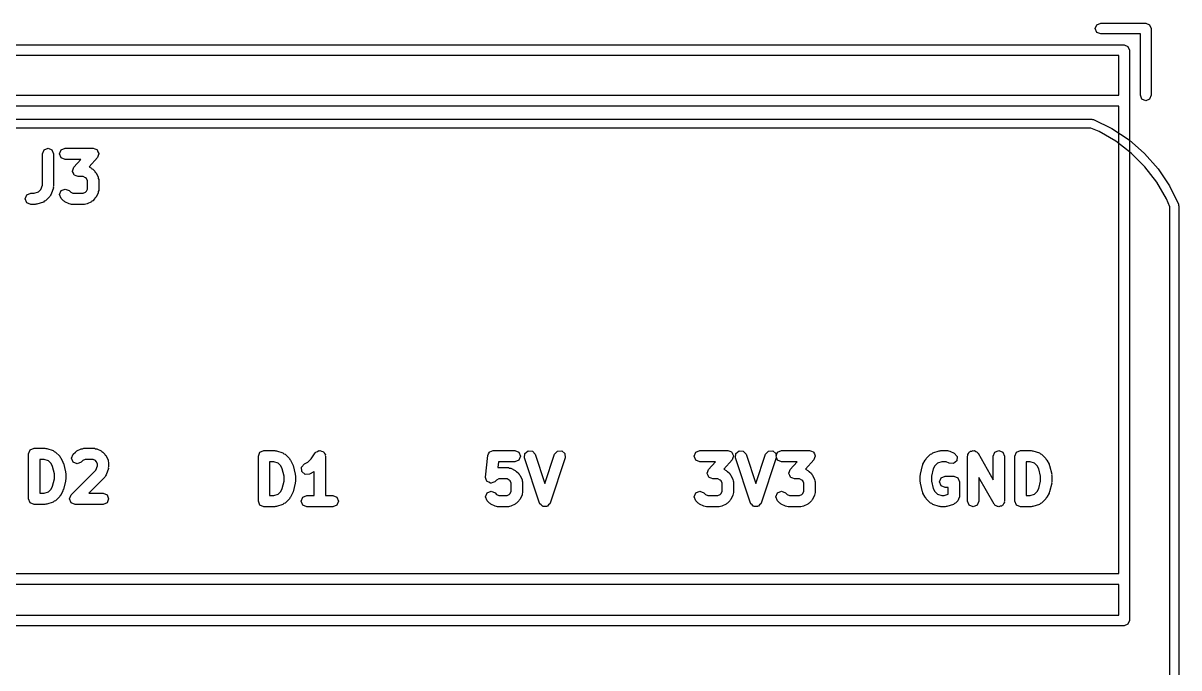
# Model space of a CAD drawing. Extents: x 48.3 to 73, y -75.1 to -38.3.
# Drawn here: x 60.15 to 72.95, y -45.44 to -38.29 of the extents above; entities that cross this region are included whole.
import ezdxf

# ---------------------------------------------------------------- set-up
doc = ezdxf.new("R2010")
doc.units = 0
doc.layers.add('BLACK', color=7, linetype='CONTINUOUS')

msp = doc.modelspace()

# ---------------------------------------------------------------- linework, layer by layer
at = {"layer": 'BLACK', "linetype": 'CONTINUOUS'}
for p, q in [((72.0264, -38.3534), (72.044, -38.311)), ((72.044, -38.3958), (72.0264, -38.3534)), ((72.044, -38.311), (72.0864, -38.2934)), ((72.0864, -38.4134), (72.044, -38.3958)), ((72.0864, -38.2934), (72.5864, -38.2934)), ((72.5864, -38.2934), (72.6288, -38.311)), ((72.6288, -38.311), (72.6464, -38.3534)), ((72.6464, -38.3534), (72.6464, -39.0934)), ((48.9054, -38.5334), (72.3464, -38.5334)), ((72.5264, -38.4134), (72.0864, -38.4134)), ((72.3464, -38.5334), (72.3888, -38.551)), ((72.5264, -39.0934), (72.5264, -38.4134)), ((72.2864, -38.6534), (48.9654, -38.6534)), ((72.2864, -39.0934), (72.2864, -38.6534)), ((72.3888, -38.551), (72.4064, -38.5934)), ((72.4064, -38.5934), (72.4064, -44.9134)), ((48.9654, -39.0934), (72.2864, -39.0934)), ((72.544, -39.1358), (72.5264, -39.0934)), ((72.5864, -39.1534), (72.544, -39.1358)), ((72.6288, -39.1358), (72.5864, -39.1534)), ((72.6464, -39.0934), (72.6288, -39.1358)), ((72.2864, -39.2134), (48.9654, -39.2134)), ((72.2864, -44.3934), (72.2864, -39.2134)), ((49.2741, -39.3586), (71.9887, -39.3586)), ((71.9887, -39.3586), (71.9956, -39.3614)), ((71.9956, -39.3614), (72.0078, -39.3624)), ((72.0078, -39.3624), (72.2117, -39.4625)), ((71.9788, -39.4586), (49.2841, -39.4586)), ((72.0688, -39.4957), (71.9788, -39.4586)), ((72.2548, -39.6027), (72.0688, -39.4957)), ((72.2117, -39.4625), (72.4007, -39.5884)), ((60.3806, -39.698), (60.4248, -39.6797)), ((60.4248, -39.6797), (60.4689, -39.698)), ((60.571, -39.698), (60.6152, -39.6797)), ((60.6152, -39.6797), (60.9248, -39.6797)), ((60.9248, -39.6797), (60.9451, -39.6881)), ((60.9451, -39.6881), (60.9659, -39.6952)), ((72.4252, -39.733), (72.2548, -39.6027)), ((72.4007, -39.5884), (72.5717, -39.738)), ((60.3623, -39.7422), (60.3806, -39.698)), ((60.3623, -40.0892), (60.3623, -39.7422)), ((60.4689, -39.698), (60.4873, -39.7422)), ((60.4873, -39.7422), (60.4873, -40.0993)), ((60.5527, -39.7422), (60.571, -39.698)), ((60.571, -39.7864), (60.5527, -39.7422)), ((60.6152, -39.8047), (60.571, -39.7864)), ((60.787, -39.8047), (60.6152, -39.8047)), ((60.7111, -39.8915), (60.787, -39.8047)), ((60.9718, -39.7833), (60.8801, -39.8881)), ((60.9659, -39.6952), (60.9669, -39.6971)), ((60.9669, -39.6971), (60.9689, -39.698)), ((60.9689, -39.698), (60.9774, -39.7183)), ((60.9788, -39.7625), (60.9718, -39.7833)), ((60.9774, -39.7183), (60.9871, -39.738)), ((60.9873, -39.7422), (60.9788, -39.7625)), ((60.9871, -39.738), (60.9864, -39.7401)), ((60.9864, -39.7401), (60.9873, -39.7422)), ((72.5771, -39.8845), (72.4252, -39.733)), ((72.5717, -39.738), (72.7218, -39.9085)), ((60.6956, -39.9327), (60.704, -39.9123)), ((60.6964, -39.9347), (60.6956, -39.9327)), ((60.6957, -39.9368), (60.6964, -39.9347)), ((60.7055, -39.9565), (60.6957, -39.9368)), ((60.704, -39.9123), (60.7111, -39.8915)), ((60.8801, -39.8881), (60.9051, -39.9006)), ((60.9051, -39.9006), (60.9118, -39.9083)), ((60.9118, -39.9083), (60.9213, -39.9123)), ((60.9213, -39.9123), (60.9451, -39.9361)), ((60.9451, -39.9361), (60.9491, -39.9456)), ((60.9491, -39.9456), (60.9568, -39.9523)), ((72.7079, -40.0545), (72.5771, -39.8845)), ((72.7218, -39.9085), (72.8482, -40.0972)), ((60.7139, -39.9769), (60.7055, -39.9565)), ((60.7159, -39.9777), (60.7139, -39.9769)), ((60.7169, -39.9797), (60.7159, -39.9777)), ((60.7378, -39.9868), (60.7169, -39.9797)), ((60.7581, -39.9952), (60.7378, -39.9868)), ((60.8148, -39.9952), (60.7581, -39.9952)), ((60.8401, -40.0078), (60.8148, -39.9952)), ((60.8496, -40.0173), (60.8401, -40.0078)), ((60.8623, -40.0427), (60.8496, -40.0173)), ((60.8623, -40.1322), (60.8623, -40.0427)), ((60.9568, -39.9523), (60.9807, -40)), ((60.9807, -40), (60.9817, -40.0145)), ((60.9817, -40.0145), (60.9873, -40.0279)), ((60.9873, -40.0279), (60.9873, -40.147)), ((72.8155, -40.2402), (72.7079, -40.0545)), ((60.1718, -40.2422), (60.1901, -40.198)), ((60.1901, -40.198), (60.2343, -40.1797)), ((60.2343, -40.1797), (60.2718, -40.1797)), ((60.2718, -40.1797), (60.3196, -40.1638)), ((60.3196, -40.1638), (60.3463, -40.137)), ((60.3463, -40.137), (60.3623, -40.0892)), ((60.4507, -40.2015), (60.4451, -40.215)), ((60.4602, -40.1905), (60.4507, -40.2015)), ((60.484, -40.1191), (60.4602, -40.1905)), ((60.4873, -40.0993), (60.4833, -40.1088)), ((60.4833, -40.1088), (60.484, -40.1191)), ((60.5527, -40.1946), (60.571, -40.1504)), ((60.571, -40.2388), (60.5527, -40.1946)), ((60.571, -40.1504), (60.6152, -40.1321)), ((60.6152, -40.1321), (60.6594, -40.1504)), ((60.6594, -40.1504), (60.6761, -40.167)), ((60.6761, -40.167), (60.7014, -40.1797)), ((60.7014, -40.1797), (60.8148, -40.1797)), ((60.8148, -40.1797), (60.8401, -40.167)), ((60.8401, -40.167), (60.8496, -40.1576)), ((60.8496, -40.1576), (60.8623, -40.1322)), ((60.9807, -40.1749), (60.9568, -40.2225)), ((60.9817, -40.1604), (60.9807, -40.1749)), ((60.9873, -40.147), (60.9817, -40.1604)), ((72.8482, -40.0972), (72.949, -40.3008)), ((60.1901, -40.2864), (60.1718, -40.2422)), ((60.2343, -40.3047), (60.1901, -40.2864)), ((60.2819, -40.3047), (60.2343, -40.3047)), ((60.2914, -40.3008), (60.2819, -40.3047)), ((60.3017, -40.3015), (60.2914, -40.3008)), ((60.3731, -40.2777), (60.3017, -40.3015)), ((60.3841, -40.2681), (60.3731, -40.2777)), ((60.3975, -40.2626), (60.3841, -40.2681)), ((60.4451, -40.215), (60.3975, -40.2626)), ((60.5948, -40.2626), (60.571, -40.2388)), ((60.6043, -40.2665), (60.5948, -40.2626)), ((60.6111, -40.2743), (60.6043, -40.2665)), ((60.6587, -40.2981), (60.6111, -40.2743)), ((60.6732, -40.2991), (60.6587, -40.2981)), ((60.6867, -40.3047), (60.6732, -40.2991)), ((60.8295, -40.3047), (60.6867, -40.3047)), ((60.843, -40.2991), (60.8295, -40.3047)), ((60.8575, -40.2981), (60.843, -40.2991)), ((60.9051, -40.2743), (60.8575, -40.2981)), ((60.9118, -40.2665), (60.9051, -40.2743)), ((60.9213, -40.2626), (60.9118, -40.2665)), ((60.9451, -40.2388), (60.9213, -40.2626)), ((60.9491, -40.2293), (60.9451, -40.2388)), ((60.9568, -40.2225), (60.9491, -40.2293)), ((72.8528, -40.3299), (72.8155, -40.2402)), ((72.8528, -73.0668), (72.8528, -40.3299)), ((72.949, -40.3008), (72.949, -40.3008)), ((72.949, -40.3008), (72.95, -40.3131)), ((72.95, -40.3131), (72.9528, -40.32)), ((72.9528, -40.32), (72.9528, -73.0768)), ((60.2282, -43.023), (60.2724, -43.0047)), ((60.2724, -43.0047), (60.3914, -43.0047)), ((60.3914, -43.0047), (60.4009, -43.0086)), ((60.4009, -43.0086), (60.4112, -43.0079)), ((60.4112, -43.0079), (60.4826, -43.0317)), ((60.7444, -43.0351), (60.792, -43.0113)), ((60.792, -43.0113), (60.8066, -43.0103)), ((60.8066, -43.0103), (60.82, -43.0047)), ((60.82, -43.0047), (60.939, -43.0047)), ((60.939, -43.0047), (60.9525, -43.0103)), ((60.9525, -43.0103), (60.967, -43.0113)), ((60.967, -43.0113), (61.0146, -43.0351)), ((60.2099, -43.0672), (60.2282, -43.023)), ((60.2099, -43.5672), (60.2099, -43.0672)), ((60.3813, -43.1297), (60.3349, -43.1297)), ((60.3349, -43.1297), (60.3349, -43.5047)), ((60.4291, -43.1456), (60.3813, -43.1297)), ((60.4591, -43.1756), (60.4291, -43.1456)), ((60.4826, -43.0317), (60.4936, -43.0412)), ((60.4936, -43.0412), (60.507, -43.0468)), ((60.507, -43.0468), (60.5547, -43.0944)), ((60.5547, -43.0944), (60.5586, -43.1039)), ((60.5586, -43.1039), (60.5664, -43.1107)), ((60.5664, -43.1107), (60.5902, -43.1583)), ((60.6861, -43.1148), (60.7044, -43.0706)), ((60.7044, -43.159), (60.6861, -43.1148)), ((60.7044, -43.0706), (60.7282, -43.0468)), ((60.7282, -43.0468), (60.7377, -43.0429)), ((60.7377, -43.0429), (60.7444, -43.0351)), ((60.8094, -43.1424), (60.7928, -43.159)), ((60.8347, -43.1297), (60.8094, -43.1424)), ((60.9243, -43.1297), (60.8347, -43.1297)), ((60.9496, -43.1424), (60.9243, -43.1297)), ((60.9591, -43.1518), (60.9496, -43.1424)), ((61.0146, -43.0351), (61.0213, -43.0429)), ((61.0213, -43.0429), (61.0309, -43.0468)), ((61.0309, -43.0468), (61.0547, -43.0706)), ((61.0547, -43.0706), (61.0586, -43.0801)), ((61.0586, -43.0801), (61.0664, -43.0869)), ((61.0664, -43.0869), (61.0902, -43.1345)), ((61.0902, -43.1345), (61.0912, -43.149)), ((62.7549, -43.0922), (62.7732, -43.048)), ((62.7549, -43.5922), (62.7549, -43.0922)), ((62.7732, -43.048), (62.8174, -43.0297)), ((62.8174, -43.0297), (62.9364, -43.0297)), ((62.9364, -43.0297), (62.9459, -43.0336)), ((62.9459, -43.0336), (62.9562, -43.0329)), ((62.9562, -43.0329), (63.0276, -43.0567)), ((63.0276, -43.0567), (63.0386, -43.0662)), ((63.0386, -43.0662), (63.052, -43.0718)), ((63.052, -43.0718), (63.0997, -43.1194)), ((63.0997, -43.1194), (63.1036, -43.1289)), ((63.1036, -43.1289), (63.1114, -43.1357)), ((63.1114, -43.1357), (63.1352, -43.1833)), ((63.3042, -43.1599), (63.3402, -43.1238)), ((63.3402, -43.1238), (63.3844, -43.0575)), ((63.3844, -43.0575), (63.3898, -43.0539)), ((63.3898, -43.0539), (63.3922, -43.048)), ((63.3922, -43.048), (63.409, -43.041)), ((63.409, -43.041), (63.4242, -43.0309)), ((63.4242, -43.0309), (63.4305, -43.0322)), ((63.4305, -43.0322), (63.4364, -43.0297)), ((63.4364, -43.0297), (63.4532, -43.0367)), ((63.4532, -43.0367), (63.4711, -43.0402)), ((63.4711, -43.0402), (63.4747, -43.0455)), ((63.4747, -43.0455), (63.4806, -43.048)), ((63.4806, -43.048), (63.4876, -43.0648)), ((63.4876, -43.0648), (63.4977, -43.0799)), ((63.4977, -43.0799), (63.4965, -43.0862)), ((63.4965, -43.0862), (63.4989, -43.0922)), ((63.4989, -43.0922), (63.4989, -43.5297)), ((65.2721, -43.3241), (65.2959, -43.086)), ((65.2959, -43.086), (65.3058, -43.0674)), ((65.3058, -43.0674), (65.3139, -43.048)), ((65.3139, -43.048), (65.3169, -43.0467)), ((65.3169, -43.0467), (65.3185, -43.0438)), ((65.3185, -43.0438), (65.3386, -43.0377)), ((65.3386, -43.0377), (65.3581, -43.0297)), ((65.3581, -43.0297), (65.5962, -43.0297)), ((65.5962, -43.0297), (65.6404, -43.048)), ((65.6404, -43.1364), (65.5962, -43.1547)), ((65.6404, -43.048), (65.6587, -43.0922)), ((65.6587, -43.0922), (65.6404, -43.1364)), ((65.7036, -43.112), (65.7069, -43.0642)), ((65.8702, -43.612), (65.7036, -43.112)), ((65.7069, -43.0642), (65.7431, -43.0329)), ((65.7431, -43.0329), (65.7908, -43.0363)), ((65.7908, -43.0363), (65.8221, -43.0724)), ((65.8221, -43.0724), (65.9295, -43.3945)), ((65.9295, -43.3945), (66.0369, -43.0724)), ((66.1555, -43.112), (65.9888, -43.612)), ((66.0369, -43.0724), (66.0682, -43.0363)), ((66.0682, -43.0363), (66.1159, -43.0329)), ((66.1159, -43.0329), (66.1521, -43.0642)), ((66.1521, -43.0642), (66.1555, -43.112)), ((67.5849, -43.0922), (67.6032, -43.048)), ((67.6032, -43.1364), (67.5849, -43.0922)), ((67.6032, -43.048), (67.6474, -43.0297)), ((67.6474, -43.1547), (67.6032, -43.1364)), ((67.6474, -43.0297), (67.9569, -43.0297)), ((68.0039, -43.1333), (67.9123, -43.2381)), ((67.9569, -43.0297), (67.9772, -43.0381)), ((67.9772, -43.0381), (67.9981, -43.0452)), ((67.9981, -43.0452), (67.999, -43.0471)), ((67.999, -43.0471), (68.0011, -43.048)), ((68.0011, -43.048), (68.0095, -43.0683)), ((68.011, -43.1125), (68.0039, -43.1333)), ((68.0095, -43.0683), (68.0193, -43.088)), ((68.0194, -43.0922), (68.011, -43.1125)), ((68.0193, -43.088), (68.0185, -43.0901)), ((68.0185, -43.0901), (68.0194, -43.0922)), ((68.0405, -43.112), (68.0439, -43.0642)), ((68.2071, -43.612), (68.0405, -43.112)), ((68.0439, -43.0642), (68.08, -43.0329)), ((68.08, -43.0329), (68.1277, -43.0363)), ((68.1277, -43.0363), (68.159, -43.0724)), ((68.159, -43.0724), (68.2664, -43.3945)), ((68.2664, -43.3945), (68.3738, -43.0724)), ((68.4924, -43.112), (68.3257, -43.612)), ((68.3738, -43.0724), (68.4051, -43.0363)), ((68.4051, -43.0363), (68.4529, -43.0329)), ((68.4529, -43.0329), (68.489, -43.0642)), ((68.489, -43.0642), (68.4908, -43.0894)), ((68.4908, -43.0894), (68.5079, -43.048)), ((68.5079, -43.1364), (68.4913, -43.0961)), ((68.4913, -43.0961), (68.4924, -43.112)), ((68.5079, -43.048), (68.5521, -43.0297)), ((68.5521, -43.1547), (68.5079, -43.1364)), ((68.5521, -43.0297), (68.8617, -43.0297)), ((68.9087, -43.1333), (68.817, -43.2381)), ((68.8617, -43.0297), (68.882, -43.0381)), ((68.882, -43.0381), (68.9028, -43.0452)), ((68.9028, -43.0452), (68.9038, -43.0471)), ((68.9038, -43.0471), (68.9059, -43.048)), ((68.9059, -43.048), (68.9143, -43.0683)), ((68.9157, -43.1125), (68.9087, -43.1333)), ((68.9143, -43.0683), (68.924, -43.088)), ((68.9242, -43.0922), (68.9157, -43.1125)), ((68.924, -43.088), (68.9233, -43.0901)), ((68.9233, -43.0901), (68.9242, -43.0922)), ((70.1177, -43.1833), (70.1415, -43.1357)), ((70.1415, -43.1357), (70.1492, -43.1289)), ((70.1492, -43.1289), (70.1532, -43.1194)), ((70.1532, -43.1194), (70.2008, -43.0718)), ((70.2008, -43.0718), (70.2142, -43.0662)), ((70.2142, -43.0662), (70.2252, -43.0567)), ((70.2252, -43.0567), (70.2967, -43.0329)), ((70.2967, -43.0329), (70.3069, -43.0336)), ((70.3069, -43.0336), (70.3164, -43.0297)), ((70.3164, -43.0297), (70.3878, -43.0297)), ((70.3878, -43.0297), (70.4013, -43.0353)), ((70.4013, -43.0353), (70.4158, -43.0363)), ((70.4158, -43.0363), (70.4634, -43.0601)), ((70.4914, -43.144), (70.4552, -43.1753)), ((70.4634, -43.0601), (70.4948, -43.0962)), ((70.4948, -43.0962), (70.4914, -43.144)), ((70.6111, -43.0922), (70.6143, -43.0843)), ((70.6111, -43.5922), (70.6111, -43.0922)), ((70.6133, -43.0757), (70.6232, -43.063)), ((70.6143, -43.0843), (70.6133, -43.0757)), ((70.6232, -43.063), (70.6294, -43.048)), ((70.6294, -43.048), (70.6373, -43.0447)), ((70.6373, -43.0447), (70.6426, -43.0379)), ((70.6426, -43.0379), (70.6586, -43.0359)), ((70.6586, -43.0359), (70.6736, -43.0297)), ((70.6736, -43.0297), (70.6815, -43.033)), ((70.6815, -43.033), (70.69, -43.0319)), ((70.69, -43.0319), (70.7028, -43.0418)), ((70.7028, -43.0418), (70.7178, -43.048)), ((70.7178, -43.048), (70.721, -43.0559)), ((70.721, -43.0559), (70.7278, -43.0612)), ((70.7278, -43.0612), (70.8968, -43.3568)), ((70.8968, -43.0922), (70.9151, -43.048)), ((70.8968, -43.3568), (70.8968, -43.0922)), ((70.9151, -43.048), (70.9593, -43.0297)), ((70.9593, -43.0297), (71.0035, -43.048)), ((71.0035, -43.048), (71.0218, -43.0922)), ((71.0218, -43.0922), (71.0218, -43.5922)), ((71.1349, -43.0922), (71.1532, -43.048)), ((71.1349, -43.5922), (71.1349, -43.0922)), ((71.1532, -43.048), (71.1974, -43.0297)), ((71.1974, -43.0297), (71.3164, -43.0297)), ((71.3164, -43.0297), (71.3259, -43.0336)), ((71.3259, -43.0336), (71.3362, -43.0329)), ((71.3362, -43.0329), (71.4076, -43.0567)), ((71.4076, -43.0567), (71.4186, -43.0662)), ((71.4186, -43.0662), (71.432, -43.0718)), ((71.432, -43.0718), (71.4797, -43.1194)), ((71.4797, -43.1194), (71.4836, -43.1289)), ((71.4836, -43.1289), (71.4914, -43.1357)), ((71.4914, -43.1357), (71.5152, -43.1833)), ((60.4753, -43.2081), (60.4591, -43.1756)), ((60.4956, -43.2892), (60.4753, -43.2081)), ((60.5902, -43.1583), (60.5907, -43.1654)), ((60.5907, -43.1654), (60.5949, -43.1711)), ((60.5949, -43.1711), (60.6187, -43.2663)), ((60.6187, -43.2663), (60.6176, -43.2742)), ((60.6176, -43.2742), (60.6206, -43.2815)), ((60.6806, -43.523), (60.9558, -43.2477)), ((60.7486, -43.1773), (60.7044, -43.159)), ((60.7928, -43.159), (60.7486, -43.1773)), ((60.9558, -43.2477), (60.9718, -43.1999)), ((60.9718, -43.1772), (60.9591, -43.1518)), ((60.9718, -43.1999), (60.9718, -43.1772)), ((61.0936, -43.2298), (61.0698, -43.3012)), ((61.0912, -43.149), (61.0968, -43.1624)), ((61.0968, -43.21), (61.0928, -43.2196)), ((61.0928, -43.2196), (61.0936, -43.2298)), ((61.0968, -43.1624), (61.0968, -43.21)), ((62.9263, -43.1547), (62.8799, -43.1547)), ((62.8799, -43.1547), (62.8799, -43.5297)), ((62.9741, -43.1706), (62.9263, -43.1547)), ((63.0041, -43.2006), (62.9741, -43.1706)), ((63.0203, -43.2331), (63.0041, -43.2006)), ((63.0406, -43.3142), (63.0203, -43.2331)), ((63.1352, -43.1833), (63.1357, -43.1904)), ((63.1357, -43.1904), (63.1399, -43.1961)), ((63.1399, -43.1961), (63.1637, -43.2913)), ((63.2343, -43.2153), (63.2656, -43.1791)), ((63.2377, -43.263), (63.2343, -43.2153)), ((63.2738, -43.2943), (63.2377, -43.263)), ((63.2656, -43.1791), (63.3042, -43.1599)), ((63.3691, -43.2671), (63.3215, -43.291)), ((63.3739, -43.2616), (63.3691, -43.2671)), ((63.3739, -43.5297), (63.3739, -43.2616)), ((65.4146, -43.1547), (65.4081, -43.2202)), ((65.4081, -43.2202), (65.5248, -43.2202)), ((65.5962, -43.1547), (65.4146, -43.1547)), ((65.5248, -43.2202), (65.5382, -43.2257)), ((65.5382, -43.2257), (65.5527, -43.2268)), ((65.5527, -43.2268), (65.6003, -43.2506)), ((65.6003, -43.2506), (65.6071, -43.2583)), ((65.6071, -43.2583), (65.6166, -43.2623)), ((65.6166, -43.2623), (65.6404, -43.2861)), ((67.8192, -43.1547), (67.6474, -43.1547)), ((67.7277, -43.2827), (67.7361, -43.2623)), ((67.7361, -43.2623), (67.7432, -43.2415)), ((67.7432, -43.2415), (67.8192, -43.1547)), ((67.9123, -43.2381), (67.9372, -43.2506)), ((67.9372, -43.2506), (67.944, -43.2583)), ((67.944, -43.2583), (67.9535, -43.2623)), ((67.9535, -43.2623), (67.9773, -43.2861)), ((68.7239, -43.1547), (68.5521, -43.1547)), ((68.6325, -43.2827), (68.6409, -43.2623)), ((68.6409, -43.2623), (68.648, -43.2415)), ((68.648, -43.2415), (68.7239, -43.1547)), ((68.817, -43.2381), (68.842, -43.2506)), ((68.842, -43.2506), (68.8487, -43.2583)), ((68.8487, -43.2583), (68.8582, -43.2623)), ((68.8582, -43.2623), (68.882, -43.2861)), ((70.0891, -43.2913), (70.1129, -43.1961)), ((70.1129, -43.1961), (70.1172, -43.1904)), ((70.1172, -43.1904), (70.1177, -43.1833)), ((70.2325, -43.2331), (70.2123, -43.3142)), ((70.2487, -43.2006), (70.2325, -43.2331)), ((70.2788, -43.1706), (70.2487, -43.2006)), ((70.3266, -43.1547), (70.2788, -43.1706)), ((70.3731, -43.1547), (70.3266, -43.1547)), ((70.4075, -43.1719), (70.3731, -43.1547)), ((70.4552, -43.1753), (70.4075, -43.1719)), ((71.3063, -43.1547), (71.2599, -43.1547)), ((71.2599, -43.1547), (71.2599, -43.5297)), ((71.3541, -43.1706), (71.3063, -43.1547)), ((71.3841, -43.2006), (71.3541, -43.1706)), ((71.4003, -43.2331), (71.3841, -43.2006)), ((71.4206, -43.3142), (71.4003, -43.2331)), ((71.5152, -43.1833), (71.5157, -43.1904)), ((71.5157, -43.1904), (71.5199, -43.1961)), ((71.5199, -43.1961), (71.5437, -43.2913)), ((60.4753, -43.4263), (60.4956, -43.3452)), ((60.4956, -43.3452), (60.4956, -43.2892)), ((60.6187, -43.3681), (60.5949, -43.4633)), ((60.6206, -43.3529), (60.6176, -43.3602)), ((60.6176, -43.3602), (60.6187, -43.3681)), ((60.6206, -43.2815), (60.6206, -43.3529)), ((61.0547, -43.3257), (60.8756, -43.5047)), ((61.0602, -43.3122), (61.0547, -43.3257)), ((61.0698, -43.3012), (61.0602, -43.3122)), ((63.0203, -43.4513), (63.0406, -43.3702)), ((63.0406, -43.3702), (63.0406, -43.3142)), ((63.1637, -43.3931), (63.1399, -43.4883)), ((63.1637, -43.2913), (63.1626, -43.2992)), ((63.1626, -43.2992), (63.1656, -43.3065)), ((63.1656, -43.3779), (63.1626, -43.3852)), ((63.1626, -43.3852), (63.1637, -43.3931)), ((63.1656, -43.3065), (63.1656, -43.3779)), ((63.3215, -43.291), (63.2738, -43.2943)), ((65.2718, -43.3303), (65.273, -43.3272)), ((65.2798, -43.3497), (65.2718, -43.3303)), ((65.273, -43.3272), (65.2721, -43.3241)), ((65.2859, -43.3699), (65.2798, -43.3497)), ((65.2888, -43.3714), (65.2859, -43.3699)), ((65.2901, -43.3745), (65.2888, -43.3714)), ((65.3095, -43.3825), (65.2901, -43.3745)), ((65.3281, -43.3925), (65.3095, -43.3825)), ((65.3312, -43.3915), (65.3281, -43.3925)), ((65.3343, -43.3928), (65.3312, -43.3915)), ((65.3537, -43.3847), (65.3343, -43.3928)), ((65.3739, -43.3787), (65.3537, -43.3847)), ((65.3754, -43.3757), (65.3739, -43.3787)), ((65.3785, -43.3745), (65.3754, -43.3757)), ((65.3951, -43.3578), (65.3785, -43.3745)), ((65.4205, -43.3452), (65.3951, -43.3578)), ((65.51, -43.3452), (65.4205, -43.3452)), ((65.5354, -43.3578), (65.51, -43.3452)), ((65.5448, -43.3673), (65.5354, -43.3578)), ((65.5575, -43.3927), (65.5448, -43.3673)), ((65.5575, -43.4822), (65.5575, -43.3927)), ((65.6404, -43.2861), (65.6443, -43.2956)), ((65.6443, -43.2956), (65.6521, -43.3023)), ((65.6521, -43.3023), (65.6759, -43.35)), ((65.6759, -43.35), (65.6769, -43.3645)), ((65.6769, -43.3645), (65.6825, -43.3779)), ((65.6825, -43.3779), (65.6825, -43.497)), ((67.7286, -43.2847), (67.7277, -43.2827)), ((67.7279, -43.2868), (67.7286, -43.2847)), ((67.7376, -43.3065), (67.7279, -43.2868)), ((67.746, -43.3269), (67.7376, -43.3065)), ((67.7481, -43.3277), (67.746, -43.3269)), ((67.7491, -43.3297), (67.7481, -43.3277)), ((67.7699, -43.3368), (67.7491, -43.3297)), ((67.7902, -43.3452), (67.7699, -43.3368)), ((67.8469, -43.3452), (67.7902, -43.3452)), ((67.8723, -43.3578), (67.8469, -43.3452)), ((67.8817, -43.3673), (67.8723, -43.3578)), ((67.8944, -43.3927), (67.8817, -43.3673)), ((67.8944, -43.4822), (67.8944, -43.3927)), ((67.9773, -43.2861), (67.9812, -43.2956)), ((67.9812, -43.2956), (67.989, -43.3023)), ((67.989, -43.3023), (68.0128, -43.35)), ((68.0128, -43.35), (68.0138, -43.3645)), ((68.0138, -43.3645), (68.0194, -43.3779)), ((68.0194, -43.3779), (68.0194, -43.497)), ((68.6333, -43.2847), (68.6325, -43.2827)), ((68.6326, -43.2868), (68.6333, -43.2847)), ((68.6424, -43.3065), (68.6326, -43.2868)), ((68.6508, -43.3269), (68.6424, -43.3065)), ((68.6528, -43.3277), (68.6508, -43.3269)), ((68.6538, -43.3297), (68.6528, -43.3277)), ((68.6747, -43.3368), (68.6538, -43.3297)), ((68.695, -43.3452), (68.6747, -43.3368)), ((68.7517, -43.3452), (68.695, -43.3452)), ((68.777, -43.3578), (68.7517, -43.3452)), ((68.7865, -43.3673), (68.777, -43.3578)), ((68.7992, -43.3927), (68.7865, -43.3673)), ((68.7992, -43.4822), (68.7992, -43.3927)), ((68.882, -43.2861), (68.886, -43.2956)), ((68.886, -43.2956), (68.8937, -43.3023)), ((68.8937, -43.3023), (68.9176, -43.35)), ((68.9176, -43.35), (68.9186, -43.3645)), ((68.9186, -43.3645), (68.9242, -43.3779)), ((68.9242, -43.3779), (68.9242, -43.497)), ((70.0873, -43.3065), (70.0903, -43.2992)), ((70.0873, -43.3779), (70.0873, -43.3065)), ((70.0903, -43.3852), (70.0873, -43.3779)), ((70.0903, -43.2992), (70.0891, -43.2913)), ((70.0891, -43.3931), (70.0903, -43.3852)), ((70.1129, -43.4883), (70.0891, -43.3931)), ((70.2123, -43.3142), (70.2123, -43.3702)), ((70.2123, -43.3702), (70.2325, -43.4513)), ((70.3015, -43.3779), (70.3198, -43.3337)), ((70.3198, -43.4221), (70.3015, -43.3779)), ((70.3198, -43.3337), (70.364, -43.3154)), ((70.364, -43.3154), (70.4593, -43.3154)), ((70.4593, -43.3154), (70.5035, -43.3337)), ((70.5035, -43.3337), (70.5218, -43.3779)), ((70.5218, -43.3779), (70.5218, -43.5446)), ((70.905, -43.6232), (70.7361, -43.3275)), ((70.7361, -43.3275), (70.7361, -43.5922)), ((71.4003, -43.4513), (71.4206, -43.3702)), ((71.4206, -43.3702), (71.4206, -43.3142)), ((71.5437, -43.3931), (71.5199, -43.4883)), ((71.5437, -43.2913), (71.5426, -43.2992)), ((71.5426, -43.2992), (71.5456, -43.3065)), ((71.5456, -43.3779), (71.5426, -43.3852)), ((71.5426, -43.3852), (71.5437, -43.3931)), ((71.5456, -43.3065), (71.5456, -43.3779)), ((60.3349, -43.5047), (60.3813, -43.5047)), ((60.3813, -43.5047), (60.4291, -43.4888)), ((60.4291, -43.4888), (60.4591, -43.4587)), ((60.4591, -43.4587), (60.4753, -43.4263)), ((60.5586, -43.5305), (60.5547, -43.54)), ((60.5664, -43.5237), (60.5586, -43.5305)), ((60.5902, -43.4761), (60.5664, -43.5237)), ((60.5907, -43.469), (60.5902, -43.4761)), ((60.5949, -43.4633), (60.5907, -43.469)), ((60.6623, -43.5672), (60.6806, -43.523)), ((60.8756, -43.5047), (61.0343, -43.5047)), ((61.0343, -43.5047), (61.0785, -43.523)), ((61.0785, -43.523), (61.0968, -43.5672)), ((62.8799, -43.5297), (62.9263, -43.5297)), ((62.9263, -43.5297), (62.9741, -43.5138)), ((62.9741, -43.5138), (63.0041, -43.4837)), ((63.0041, -43.4837), (63.0203, -43.4513)), ((63.1352, -43.5011), (63.1114, -43.5487)), ((63.1357, -43.494), (63.1352, -43.5011)), ((63.1399, -43.4883), (63.1357, -43.494)), ((63.2494, -43.548), (63.2936, -43.5297)), ((63.2936, -43.5297), (63.3739, -43.5297)), ((63.4989, -43.5297), (63.5793, -43.5297)), ((63.5793, -43.5297), (63.6235, -43.548)), ((65.2718, -43.5446), (65.2901, -43.5004)), ((65.2901, -43.5004), (65.3343, -43.4821)), ((65.3343, -43.4821), (65.3785, -43.5004)), ((65.3785, -43.5004), (65.3951, -43.517)), ((65.3951, -43.517), (65.4205, -43.5297)), ((65.4205, -43.5297), (65.51, -43.5297)), ((65.51, -43.5297), (65.5354, -43.517)), ((65.5354, -43.517), (65.5448, -43.5076)), ((65.5448, -43.5076), (65.5575, -43.4822)), ((65.6759, -43.5249), (65.6521, -43.5725)), ((65.6769, -43.5104), (65.6759, -43.5249)), ((65.6825, -43.497), (65.6769, -43.5104)), ((67.5849, -43.5446), (67.6032, -43.5004)), ((67.6032, -43.5004), (67.6474, -43.4821)), ((67.6474, -43.4821), (67.6916, -43.5004)), ((67.6916, -43.5004), (67.7082, -43.517)), ((67.7082, -43.517), (67.7336, -43.5297)), ((67.7336, -43.5297), (67.8469, -43.5297)), ((67.8469, -43.5297), (67.8723, -43.517)), ((67.8723, -43.517), (67.8817, -43.5076)), ((67.8817, -43.5076), (67.8944, -43.4822)), ((68.0128, -43.5249), (67.989, -43.5725)), ((68.0138, -43.5104), (68.0128, -43.5249)), ((68.0194, -43.497), (68.0138, -43.5104)), ((68.4896, -43.5446), (68.5079, -43.5004)), ((68.5079, -43.5004), (68.5521, -43.4821)), ((68.5521, -43.4821), (68.5963, -43.5004)), ((68.5963, -43.5004), (68.613, -43.517)), ((68.613, -43.517), (68.6383, -43.5297)), ((68.6383, -43.5297), (68.7517, -43.5297)), ((68.7517, -43.5297), (68.777, -43.517)), ((68.777, -43.517), (68.7865, -43.5076)), ((68.7865, -43.5076), (68.7992, -43.4822)), ((68.9176, -43.5249), (68.8937, -43.5725)), ((68.9186, -43.5104), (68.9176, -43.5249)), ((68.9242, -43.497), (68.9186, -43.5104)), ((70.1172, -43.494), (70.1129, -43.4883)), ((70.1177, -43.5011), (70.1172, -43.494)), ((70.1415, -43.5487), (70.1177, -43.5011)), ((70.2325, -43.4513), (70.2487, -43.4837)), ((70.2487, -43.4837), (70.2788, -43.5138)), ((70.2788, -43.5138), (70.3266, -43.5297)), ((70.364, -43.4404), (70.3198, -43.4221)), ((70.3266, -43.5297), (70.3539, -43.5297)), ((70.3539, -43.5297), (70.3968, -43.5154)), ((70.3968, -43.4404), (70.364, -43.4404)), ((70.3968, -43.5154), (70.3968, -43.4404)), ((71.2599, -43.5297), (71.3063, -43.5297)), ((71.3063, -43.5297), (71.3541, -43.5138)), ((71.3541, -43.5138), (71.3841, -43.4837)), ((71.3841, -43.4837), (71.4003, -43.4513)), ((71.5152, -43.5011), (71.4914, -43.5487)), ((71.5157, -43.494), (71.5152, -43.5011)), ((71.5199, -43.4883), (71.5157, -43.494)), ((60.2282, -43.6114), (60.2099, -43.5672)), ((60.2099, -43.5672), (60.2099, -43.5672)), ((60.2724, -43.6297), (60.2282, -43.6114)), ((60.3914, -43.6297), (60.2724, -43.6297)), ((60.4009, -43.6258), (60.3914, -43.6297)), ((60.4112, -43.6265), (60.4009, -43.6258)), ((60.4826, -43.6027), (60.4112, -43.6265)), ((60.4936, -43.5931), (60.4826, -43.6027)), ((60.507, -43.5876), (60.4936, -43.5931)), ((60.5547, -43.54), (60.507, -43.5876)), ((60.6806, -43.6114), (60.6623, -43.5672)), ((60.7248, -43.6297), (60.6806, -43.6114)), ((61.0343, -43.6297), (60.7248, -43.6297)), ((61.0785, -43.6114), (61.0343, -43.6297)), ((61.0968, -43.5672), (61.0785, -43.6114)), ((62.7732, -43.6364), (62.7549, -43.5922)), ((62.7549, -43.5922), (62.7549, -43.5922)), ((62.8174, -43.6547), (62.7732, -43.6364)), ((62.9364, -43.6547), (62.8174, -43.6547)), ((62.9459, -43.6508), (62.9364, -43.6547)), ((62.9562, -43.6515), (62.9459, -43.6508)), ((63.0276, -43.6277), (62.9562, -43.6515)), ((63.0386, -43.6181), (63.0276, -43.6277)), ((63.052, -43.6126), (63.0386, -43.6181)), ((63.0997, -43.565), (63.052, -43.6126)), ((63.1036, -43.5555), (63.0997, -43.565)), ((63.1114, -43.5487), (63.1036, -43.5555)), ((63.2311, -43.5922), (63.2494, -43.548)), ((63.2494, -43.6364), (63.2311, -43.5922)), ((63.2936, -43.6547), (63.2494, -43.6364)), ((63.4364, -43.6547), (63.2936, -43.6547)), ((63.5793, -43.6547), (63.4364, -43.6547)), ((63.6235, -43.6364), (63.5793, -43.6547)), ((63.6235, -43.548), (63.6418, -43.5922)), ((63.6418, -43.5922), (63.6235, -43.6364)), ((65.2901, -43.5888), (65.2718, -43.5446)), ((65.3139, -43.6126), (65.2901, -43.5888)), ((65.3234, -43.6165), (65.3139, -43.6126)), ((65.3301, -43.6243), (65.3234, -43.6165)), ((65.3778, -43.6481), (65.3301, -43.6243)), ((65.3923, -43.6491), (65.3778, -43.6481)), ((65.4057, -43.6547), (65.3923, -43.6491)), ((65.5248, -43.6547), (65.4057, -43.6547)), ((65.5382, -43.6491), (65.5248, -43.6547)), ((65.5527, -43.6481), (65.5382, -43.6491)), ((65.6003, -43.6243), (65.5527, -43.6481)), ((65.6071, -43.6165), (65.6003, -43.6243)), ((65.6166, -43.6126), (65.6071, -43.6165)), ((65.6404, -43.5888), (65.6166, -43.6126)), ((65.6443, -43.5793), (65.6404, -43.5888)), ((65.6521, -43.5725), (65.6443, -43.5793)), ((65.8733, -43.6155), (65.8702, -43.612)), ((65.8736, -43.6201), (65.8733, -43.6155)), ((65.8886, -43.6331), (65.8736, -43.6201)), ((65.9016, -43.6481), (65.8886, -43.6331)), ((65.9062, -43.6484), (65.9016, -43.6481)), ((65.9098, -43.6515), (65.9062, -43.6484)), ((65.9295, -43.6501), (65.9098, -43.6515)), ((65.9493, -43.6515), (65.9295, -43.6501)), ((65.9528, -43.6484), (65.9493, -43.6515)), ((65.9575, -43.6481), (65.9528, -43.6484)), ((65.9704, -43.6331), (65.9575, -43.6481)), ((65.9854, -43.6201), (65.9704, -43.6331)), ((65.9857, -43.6155), (65.9854, -43.6201)), ((65.9888, -43.612), (65.9857, -43.6155)), ((67.6032, -43.5888), (67.5849, -43.5446)), ((67.627, -43.6126), (67.6032, -43.5888)), ((67.6365, -43.6165), (67.627, -43.6126)), ((67.6432, -43.6243), (67.6365, -43.6165)), ((67.6909, -43.6481), (67.6432, -43.6243)), ((67.7054, -43.6491), (67.6909, -43.6481)), ((67.7188, -43.6547), (67.7054, -43.6491)), ((67.8617, -43.6547), (67.7188, -43.6547)), ((67.8751, -43.6491), (67.8617, -43.6547)), ((67.8896, -43.6481), (67.8751, -43.6491)), ((67.9372, -43.6243), (67.8896, -43.6481)), ((67.944, -43.6165), (67.9372, -43.6243)), ((67.9535, -43.6126), (67.944, -43.6165)), ((67.9773, -43.5888), (67.9535, -43.6126)), ((67.9812, -43.5793), (67.9773, -43.5888)), ((67.989, -43.5725), (67.9812, -43.5793)), ((68.2102, -43.6155), (68.2071, -43.612)), ((68.2105, -43.6201), (68.2102, -43.6155)), ((68.2255, -43.6331), (68.2105, -43.6201)), ((68.2385, -43.6481), (68.2255, -43.6331)), ((68.2431, -43.6484), (68.2385, -43.6481)), ((68.2467, -43.6515), (68.2431, -43.6484)), ((68.2664, -43.6501), (68.2467, -43.6515)), ((68.2862, -43.6515), (68.2664, -43.6501)), ((68.2897, -43.6484), (68.2862, -43.6515)), ((68.2944, -43.6481), (68.2897, -43.6484)), ((68.3074, -43.6331), (68.2944, -43.6481)), ((68.3223, -43.6201), (68.3074, -43.6331)), ((68.3227, -43.6155), (68.3223, -43.6201)), ((68.3257, -43.612), (68.3227, -43.6155)), ((68.5079, -43.5888), (68.4896, -43.5446)), ((68.5318, -43.6126), (68.5079, -43.5888)), ((68.5413, -43.6165), (68.5318, -43.6126)), ((68.548, -43.6243), (68.5413, -43.6165)), ((68.5956, -43.6481), (68.548, -43.6243)), ((68.6101, -43.6491), (68.5956, -43.6481)), ((68.6236, -43.6547), (68.6101, -43.6491)), ((68.7664, -43.6547), (68.6236, -43.6547)), ((68.7799, -43.6491), (68.7664, -43.6547)), ((68.7944, -43.6481), (68.7799, -43.6491)), ((68.842, -43.6243), (68.7944, -43.6481)), ((68.8487, -43.6165), (68.842, -43.6243)), ((68.8582, -43.6126), (68.8487, -43.6165)), ((68.882, -43.5888), (68.8582, -43.6126)), ((68.886, -43.5793), (68.882, -43.5888)), ((68.8937, -43.5725), (68.886, -43.5793)), ((70.1492, -43.5555), (70.1415, -43.5487)), ((70.1532, -43.565), (70.1492, -43.5555)), ((70.2008, -43.6126), (70.1532, -43.565)), ((70.2142, -43.6181), (70.2008, -43.6126)), ((70.2252, -43.6277), (70.2142, -43.6181)), ((70.2967, -43.6515), (70.2252, -43.6277)), ((70.3069, -43.6508), (70.2967, -43.6515)), ((70.3164, -43.6547), (70.3069, -43.6508)), ((70.364, -43.6547), (70.3164, -43.6547)), ((70.3735, -43.6508), (70.364, -43.6547)), ((70.3838, -43.6515), (70.3735, -43.6508)), ((70.4552, -43.6277), (70.3838, -43.6515)), ((70.4662, -43.6181), (70.4552, -43.6277)), ((70.4797, -43.6126), (70.4662, -43.6181)), ((70.5035, -43.5888), (70.4797, -43.6126)), ((70.5119, -43.5684), (70.5035, -43.5888)), ((70.5218, -43.5446), (70.5119, -43.5684)), ((70.6294, -43.6364), (70.6111, -43.5922)), ((70.6736, -43.6547), (70.6294, -43.6364)), ((70.7178, -43.6364), (70.6736, -43.6547)), ((70.7361, -43.5922), (70.7178, -43.6364)), ((70.9118, -43.6285), (70.905, -43.6232)), ((70.9151, -43.6364), (70.9118, -43.6285)), ((70.93, -43.6426), (70.9151, -43.6364)), ((70.9428, -43.6525), (70.93, -43.6426)), ((70.9513, -43.6514), (70.9428, -43.6525)), ((70.9593, -43.6547), (70.9513, -43.6514)), ((70.9742, -43.6485), (70.9593, -43.6547)), ((70.9903, -43.6465), (70.9742, -43.6485)), ((70.9955, -43.6397), (70.9903, -43.6465)), ((71.0035, -43.6364), (70.9955, -43.6397)), ((71.0097, -43.6214), (71.0035, -43.6364)), ((71.0196, -43.6086), (71.0097, -43.6214)), ((71.0218, -43.5922), (71.0185, -43.6001)), ((71.0185, -43.6001), (71.0196, -43.6086)), ((71.1532, -43.6364), (71.1349, -43.5922)), ((71.1349, -43.5922), (71.1349, -43.5922)), ((71.1974, -43.6547), (71.1532, -43.6364)), ((71.3164, -43.6547), (71.1974, -43.6547)), ((71.3259, -43.6508), (71.3164, -43.6547)), ((71.3362, -43.6515), (71.3259, -43.6508)), ((71.4076, -43.6277), (71.3362, -43.6515)), ((71.4186, -43.6181), (71.4076, -43.6277)), ((71.432, -43.6126), (71.4186, -43.6181)), ((71.4797, -43.565), (71.432, -43.6126)), ((71.4836, -43.5555), (71.4797, -43.565)), ((71.4914, -43.5487), (71.4836, -43.5555)), ((48.9654, -44.3934), (72.2864, -44.3934)), ((72.2864, -44.5134), (48.9654, -44.5134)), ((72.2864, -44.8534), (72.2864, -44.5134)), ((51.4814, -44.8534), (72.2864, -44.8534)), ((72.4064, -44.9134), (72.3888, -44.9558)), ((72.3464, -44.9734), (51.4814, -44.9734)), ((72.3888, -44.9558), (72.3464, -44.9734))]:
    msp.add_line(p, q, dxfattribs=at)

doc.saveas('drawing.dxf')
